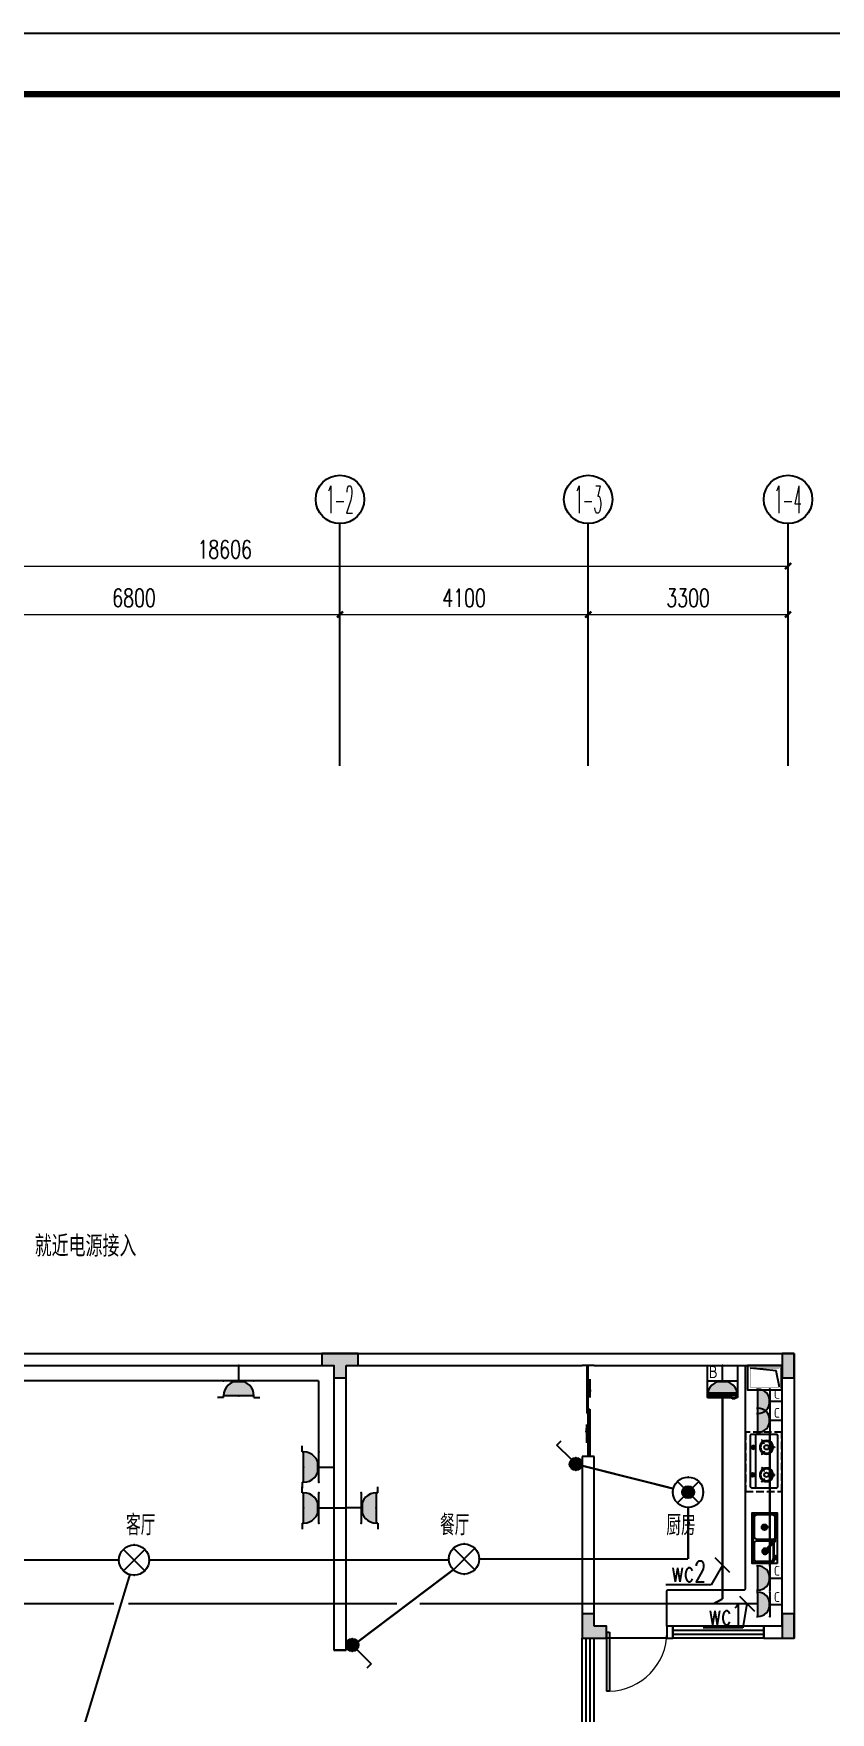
# Model space of a CAD drawing. Extents: x -7085 to 604621, y -1107727 to 606871.
# Drawn here: x 59208 to 72367, y 460332 to 488048 of the extents above; entities that cross this region are included whole.
import ezdxf
from ezdxf.enums import TextEntityAlignment as Align

# ---------------------------------------------------------------- set-up
doc = ezdxf.new("R2010")
doc.units = 0
doc.header["$LTSCALE"] = 1000
doc.header["$MEASUREMENT"] = 0
doc.linetypes.add('DASH', pattern=[0.35, 0.25, -0.1])
for name, color, linetype in [('A-DOOR', 141, 'Continuous'), ('A-FLOR-SPCL', 223, 'Continuous'), ('A-WALL-BRIC', 41, 'Continuous'), ('A-WALL-SURF', 253, 'Continuous'), ('AXIS', 3, 'Continuous'), ('AXIS_TEXT', 7, 'Continuous'), ('CURTWALL', 4, 'Continuous'), ('DIM-插座', 3, 'Continuous'), ('EQUIP-插座', 3, 'Continuous'), ('EQUIP-照明', 3, 'Continuous'), ('G_COL_墙柱_', 4, 'Continuous'), ('PUB_DIM', 3, 'Continuous'), ('PUB_TEXT', 7, 'Continuous'), ('TEL_TEXT', 7, 'Continuous'), ('TEL_TITLE', 7, 'Continuous'), ('WIRE-插座', 5, 'Continuous'), ('WIRE-照明', 1, 'Continuous')]:
    doc.layers.add(name, color=color, linetype=linetype)
doc.layers.add('建筑底图', color=8, linetype='Continuous', lineweight=5)
doc.styles.add('_TCH_AXIS', font='COMPLEX', dxfattribs={"bigfont": 'GBCBIG'})
doc.styles.add('_TCH_DIM', font='SIMPLEX', dxfattribs={"bigfont": 'GBCBIG'})
doc.styles.add('_TCH_DIM_T3', font='SIMPLEX', dxfattribs={"width": 0.705882, "bigfont": 'GBCBIG'})
doc.styles.add('_TEL_ATTDEF', font='GBENOR', dxfattribs={"width": 0.8, "height": 3, "bigfont": 'GBCBIG'})
doc.styles.add('_TEL_DIM', font='SIMPLEX', dxfattribs={"width": 0.8, "height": 3.5, "bigfont": 'HZTXT'})
doc.styles.add('COMPLEX', font='COMPLEX')
doc.styles.get("Standard").update_dxf_attribs({"font": 'gbenor.shx', "bigfont": 'gbcbig.shx'})
doc.dimstyles.new('_TCH_ARCH&&100', dxfattribs={"dimtxt": 297.5, "dimasz": 100, "dimexe": 250, "dimexo": 300, "dimgap": 126.25, "dimtad": 1, "dimdec": 0, "dimzin": 0, "dimdsep": 46, "dimtxsty": '_TCH_DIM_T3', "dimblk": 'ARCHTICK', "dimcen": 0.09, "dimclrt": 7, "dimazin": 2, "dimtfac": 1, "dimtdec": 0, "dimtix": 1, "dimtmove": 2, "dimatfit": 3, "dimfxl": 0, "dimtolj": 1, "dimtzin": 0, "dimarcsym": 0})

# ---------------------------------------------------------------- blocks, each defined once
blk = doc.blocks.new('bingx')
at = {"layer": 'A-FLOR-SPCL', "color": 0}
for p, q in [((33935, 58839), (33435, 58839)), ((33435, 58839), (33435, 58323)), ((33935, 58323), (33935, 58839)), ((33935, 58387), (33435, 58387)), ((33935, 58377), (33435, 58377)), ((33451, 58308), (33473, 58308)), ((33527, 58308), (33473, 58308)), ((33473, 58308), (33473, 58289)), ((33473, 58289), (33527, 58289)), ((33527, 58308), (33919, 58308)), ((33527, 58289), (33527, 58308))]:
    blk.add_line(p, q, dxfattribs=at)
for centre, start_param, end_param in [((33451, 58323), 3.141593, 4.712389), ((33919, 58323), 4.712389, 6.283185)]:
    blk.add_ellipse(centre, major_axis=(16.1, 0), ratio=0.913255, start_param=start_param, end_param=end_param, dxfattribs=at)
blk = doc.blocks.new('$plan$00002790')
at = {"layer": 'A-FLOR-SPCL', "color": 0}
for p, q in [((-299, -224), (-347, -260)), ((-347, -260), (-339, -270)), ((-339, -270), (-291, -234)), ((-291, -234), (-299, -224)), ((-236, -115), (-236, -56)), ((-236, -56), (-223, -56)), ((-223, -115), (-236, -115)), ((-223, -56), (-223, -115)), ((-163, -234), (-155, -224)), ((-115, -270), (-163, -234)), ((-155, -224), (-107, -260)), ((-107, -260), (-115, -270)), ((155, -224), (107, -260)), ((107, -260), (115, -270)), ((115, -270), (163, -234)), ((163, -234), (155, -224)), ((223, -56), (223, -115)), ((236, -56), (223, -56)), ((223, -115), (236, -115)), ((236, -115), (236, -56)), ((291, -234), (299, -224)), ((339, -270), (291, -234)), ((299, -224), (347, -260)), ((347, -260), (339, -270)), ((-440, -372), (440, -372)), ((-232, -383), (-232, -442)), ((-232, -383), (-222, -383)), ((-232, -442), (-222, -442)), ((-222, -383), (-222, -442)), ((222, -383), (222, -442)), ((232, -383), (222, -383)), ((232, -442), (222, -442)), ((232, -383), (232, -442))]:
    blk.add_line(p, q, dxfattribs=at)
blk.add_lwpolyline([(-418, 0, 0.414184), (-440, -22), (-440, -438, 0.417398), (-418, -460), (418, -460, 0.411037), (440, -438), (440, -22, 0.417398), (418, 0)], format="xyb", close=True, dxfattribs=at)
for centre, major_axis, start_param, end_param in [((-227, -189), (-112, 0), -1.493739, 0.51036), ((-227, -189), (97.8, 0), 1.659116, 3.631487), ((-227, -189), (112, 0), 3.767861, 5.65693), ((-227, -189), (97.8, 0), 3.76446, 5.660331), ((-227, -189), (-112, 0), 2.631246, 4.673899), ((-227, -189), (-97.8, 0), 2.651711, 4.668282), ((227, -189), (112, 0), 1.609286, 3.651939), ((227, -189), (97.8, 0), 1.614903, 3.631474), ((227, -189), (-112, 0), 0.626255, 2.515324), ((227, -189), (-97.8, 0), 0.622854, 2.518725), ((227, -189), (112, 0), -0.51036, 1.493739), ((227, -189), (-97.8, 0), 2.651698, 4.624069), ((-227, -412), (-28.2, 0), -1.392339, 1.392339), ((-227, -412), (28.2, 0), -1.392339, 1.392339), ((227, -412), (-28.2, 0), -1.392339, 1.392339), ((227, -412), (28.2, 0), -1.392339, 1.392339)]:
    blk.add_ellipse(centre, major_axis=major_axis, ratio=0.9892, start_param=start_param, end_param=end_param, dxfattribs=at)
for centre in [(-227, -189), (227, -189)]:
    blk.add_ellipse(centre, major_axis=(36.6, 0), ratio=0.9892, dxfattribs=at)
blk = doc.blocks.new('A$C3F1816BB')
at = {"layer": 'A-FLOR-SPCL', "color": 0}
blk.add_lwpolyline([(400, 0), (0, 0), (0, 570), (400, 570)], close=True, dxfattribs=at)
blk.add_lwpolyline([(400, 0), (0, 0), (0, 570), (400, 570)], close=True, dxfattribs=at)
at = {"layer": 'A-FLOR-SPCL', "color": 0, "const_width": 3}
for points in [[(370, 30), (30, 30), (30, 540), (370, 540)], [(357, 43), (43, 43), (43, 527), (357, 527)]]:
    blk.add_lwpolyline(points, close=True, dxfattribs=at)
at = {"layer": 'A-FLOR-SPCL', "color": 0}
blk.add_lwpolyline([(357, 43), (85, 94), (43, 527)], dxfattribs=at)
blk = doc.blocks.new('$plan$00002764')
at = {"layer": 'A-FLOR-SPCL', "color": 0}
for p, q in [((-399, -34), (-399, -376)), ((-384, -77), (-384, -333)), ((-19, -15), (-380, -15)), ((-24, -30), (-337, -30)), ((-192, -205), (-218, -205)), ((-188, -197), (-207, -178)), ((-188, -213), (-207, -232)), ((-180, -194), (-180, -167)), ((-180, -216), (-180, -243)), ((-172, -197), (-153, -178)), ((-172, -213), (-153, -232)), ((-169, -205), (-142, -205)), ((14, -333), (14, -68)), ((49, -117), (49, -331)), ((57, -63), (140, -140)), ((62, -44), (153, -128)), ((73, -54), (380, -54)), ((97, -64), (336, -64)), ((140, -140), (166, -171)), ((153, -128), (179, -160)), ((205, -197), (178, -197)), ((209, -189), (189, -169)), ((209, -205), (189, -224)), ((217, -185), (217, -158)), ((217, -209), (217, -236)), ((225, -189), (245, -169)), ((225, -205), (245, -224)), ((229, -197), (256, -197)), ((384, -112), (384, -331)), ((399, -376), (399, -73)), ((-380, -395), (380, -395)), ((-337, -380), (-33, -380)), ((97, -380), (336, -380))]:
    blk.add_line(p, q, dxfattribs=at)
blk.add_lwpolyline([(420, 0), (420, -410), (-420, -410), (-420, 0)], close=True, dxfattribs=at)
for centre, radius in [((-180, -205), 47.4), ((-180, -205), 37.9), ((-180, -205), 11.4), ((-180, -205), 9.47), ((217, -197), 39), ((217, -197), 11.7), ((217, -197), 9.74), ((300, -33), 14.6), ((340, -33), 14.6), ((340, -33), 11.7)]:
    blk.add_circle(centre, radius, dxfattribs=at)
for centre, radius, start, end in [((-380, -34), 19.5, 90, 180), ((-337, -77), 47.4, 90, 180), ((-24, -68), 37.9, 0, 90), ((-19, -63), 47.9, 15.825, 90.3932), ((46, -45), 19.7, 193.8633, 246.4761), ((46, -41), 16.3, 320.1188, 229.3606), ((46, -41), 13.4, 0, 195.0902), ((97, -112), 48.7, 126.6201, 147.04), ((97, -112), 48.7, 90, 104.2362), ((172, -166), 8.77, 218.6453, 38.6453), ((217, -197), 48.7, 152.2868, 137.5954), ((336, -112), 48.7, 0, 90), ((380, -73), 19.5, 0, 90), ((-380, -376), 19.5, 180, 270), ((-337, -333), 47.4, 180, 270), ((-33, -333), 47.4, 270, 0), ((97, -331), 48.7, 180, 270), ((336, -331), 48.7, 270, 0), ((380, -376), 19.5, 270, 0)]:
    blk.add_arc(centre, radius, start, end, dxfattribs=at)
for points, knots in [([(33, -44), (34, -50), (38, -64), (47, -87), (43, -112), (52, -121), (54, -122)], [0, 0, 0, 0, 16.946905, 44.458897, 75.512378, 81.961033, 81.961033, 81.961033, 81.961033]), ([(59, -41), (59, -47), (58, -62), (54, -86), (63, -110), (55, -121), (54, -122)], [0, 0, 0, 0, 17.877382, 45.389375, 76.442856, 82.891511, 82.891511, 82.891511, 82.891511])]:
    blk.add_open_spline(points, degree=3, knots=knots, dxfattribs=at)
blk = doc.blocks.new('COL')
at = {"layer": 'A-WALL-SURF'}
for points in [[(-14, -141), (-168, -268), (-295, -114), (14, 141), (268, -168), (114, -295)], [(1903, -2150), (1712, -1918), (1558, -2046), (1808, -2350), (2203, -2350), (2203, -2150)], [(6162, -2350), (6162, -2550), (6362, -2550), (6362, -2150), (5962, -2150), (5962, -2350)], [(1739, -3679), (1784, -3383), (1586, -3353), (1527, -3738), (1775, -4038), (1929, -3911)], [(-4769, -3804), (-5078, -4059), (-4823, -4367), (-4669, -4240), (-4796, -4086), (-4642, -3959)], [(-2442, -6940), (-2288, -6813), (-2161, -6967), (-2315, -7094), (-2188, -7249), (-2342, -7376), (-2596, -7067)], [(4162, -8937), (4362, -8937), (4362, -9837), (4162, -9837)], [(-279, -9563), (-124, -9436), (-252, -9282), (-406, -9409), (-533, -9254), (-688, -9382), (-433, -9690)], [(6362, -10950), (6362, -10750), (6162, -10750), (6162, -11150), (6562, -11150), (6562, -10950)], [(13162, -11150), (13362, -11150), (13362, -10950), (12762, -10950), (12762, -11150), (12962, -11150), (12962, -11350), (13162, -11350)], [(20562, -10950), (20362, -10950), (20362, -11350), (20562, -11350)], [(1757, -12032), (1912, -11904), (1784, -11750), (1630, -11877), (1503, -11723), (1349, -11850), (1603, -12159)], [(17262, -15450), (17262, -15250), (17062, -15250), (17062, -15650), (17462, -15650), (17462, -15450)], [(20562, -15250), (20362, -15250), (20362, -15650), (20562, -15650)], [(6054, -17241), (5900, -17368), (6215, -17750), (6615, -17750), (6615, -17550), (6309, -17550)], [(12962, -17350), (12962, -17750), (13362, -17750), (13362, -17550), (13162, -17550), (13162, -17350)]]:
    blk.add_hatch(color=0, dxfattribs=at).paths.add_polyline_path(points)
at = {"layer": 'G_COL_墙柱_', "color": 0}
for points in [[(-14, -141), (-168, -268), (-295, -114), (14, 141), (268, -168), (114, -295), (-14, -141)], [(1739, -3679), (1784, -3383), (1586, -3353), (1527, -3738), (1775, -4038), (1929, -3911), (1739, -3679)]]:
    blk.add_lwpolyline(points, dxfattribs=at)
at = {"layer": 'G_COL_墙柱_', "color": 0, "extrusion": (0, 0, -1)}
blk.add_lwpolyline([(-1903, -2150), (-1712, -1918), (-1558, -2046), (-1808, -2350), (-2203, -2350), (-2203, -2150)], close=True, dxfattribs=at)
at = {"layer": 'G_COL_墙柱_', "color": 0}
for points in [[(6162, -2350), (6162, -2550), (6362, -2550), (6362, -2150), (5962, -2150), (5962, -2350)], [(-4769, -3804), (-5078, -4059), (-4823, -4367), (-4669, -4240), (-4796, -4086), (-4642, -3959)], [(-2442, -6940), (-2288, -6813), (-2161, -6967), (-2315, -7094), (-2188, -7249), (-2342, -7376), (-2596, -7067), (-2442, -6940)], [(4162, -8937), (4362, -8937), (4362, -9837), (4162, -9837)], [(-279, -9563), (-124, -9436), (-252, -9282), (-406, -9409), (-533, -9254), (-688, -9382), (-433, -9690), (-279, -9563)], [(6362, -10950), (6362, -10750), (6162, -10750), (6162, -11150), (6562, -11150), (6562, -10950)], [(13162, -11150), (13362, -11150), (13362, -10950), (12762, -10950), (12762, -11150), (12962, -11150), (12962, -11350), (13162, -11350)], [(20562, -10950), (20362, -10950), (20362, -11350), (20562, -11350)], [(1757, -12032), (1912, -11904), (1784, -11750), (1630, -11877), (1503, -11723), (1349, -11850), (1603, -12159), (1757, -12032)], [(17262, -15450), (17262, -15250), (17062, -15250), (17062, -15650), (17462, -15650), (17462, -15450)], [(20562, -15250), (20362, -15250), (20362, -15650), (20562, -15650)], [(6054, -17241), (5900, -17368), (6215, -17750), (6615, -17750), (6615, -17550), (6309, -17550)], [(12962, -17350), (12962, -17750), (13362, -17750), (13362, -17550), (13162, -17550), (13162, -17350)]]:
    blk.add_lwpolyline(points, close=True, dxfattribs=at)
blk = doc.blocks.new('_AXISO')
blk.add_circle((0, 0), 0.5)
at = {"layer": 'AXIS_TEXT', "style": 'COMPLEX', "width": 1.041667}
blk.add_attdef('A', text='', height=0.56, dxfattribs=at).set_placement((-0.25, -0.28), (0.25, -0.28), align=Align.FIT)
blk = doc.blocks.new('$DorLib2D$00000001')
at = {"color": 0}
for p, q in [((0.45, 0.975), (0.5, 0.975)), ((0.45, 0), (0.45, 0.975)), ((0.5, 0), (0.5, 0.975)), ((0.5, 0), (0.45, 0))]:
    blk.add_line(p, q, dxfattribs=at)
at = {"color": 0, "lineweight": 13}
blk.add_arc((0.475, 0), 0.975, 91.4693, 180, dxfattribs=at)
blk = doc.blocks.new('$WINLIB2D$00000001')
at = {"color": 0}
for points in [[(-0.5, 0.5), (-0.5, -0.5)], [(-0.5, 0.5), (0.5, 0.5)], [(0.5, -0.5), (0.5, 0.5)], [(0.5, 0.167), (-0.5, 0.167)], [(0.5, -0.167), (-0.5, -0.167)], [(-0.5, -0.5), (0.5, -0.5)]]:
    blk.add_lwpolyline(points, dxfattribs=at)
blk = doc.blocks.new('$DorLib2D$00000131')
at = {"color": 0, "linetype": 'Continuous'}
for p, q in [((0.15, 0.125), (0.232, 0.197)), ((0.232, 0.197), (0.232, 0.125)), ((-0.5, 0.125), (-0.5, 0)), ((0.019, 0.125), (-0.5, 0.125)), ((-0.5, 0), (0.019, 0)), ((-0.024, 0), (0.5, 0)), ((-0.024, -0.125), (-0.024, 0)), ((0.019, 0), (0.019, 0.125)), ((0.35, 0.125), (0.15, 0.125)), ((0.5, 0), (0.5, -0.125)), ((-0.35, -0.125), (-0.15, -0.125)), ((-0.232, -0.197), (-0.232, -0.125)), ((-0.15, -0.125), (-0.232, -0.197)), ((0.5, -0.125), (-0.024, -0.125))]:
    blk.add_line(p, q, dxfattribs=at)
blk = doc.blocks.new('_ArchTick')
at = {"color": 0, "linetype": 'ByBlock', "const_width": 0.4}
blk.add_lwpolyline([(-0.5, -0.5), (0.5, 0.5)], dxfattribs=at)
blk = doc.blocks.new('*D1621')
at = {"layer": 'Defpoints', "color": 0}
for p in [(64267, 478457), (57467, 475957), (64267, 475957)]:
    blk.add_point(p, dxfattribs=at)
at = {"layer": 'PUB_DIM', "color": 0, "lineweight": -2}
for p, q in [((57467, 476257), (57467, 478707)), ((64267, 476257), (64267, 478707)), ((57467, 478457), (64267, 478457))]:
    blk.add_line(p, q, dxfattribs=at)
at = {"layer": 'PUB_DIM', "color": 0, "lineweight": -2, "xscale": 100, "yscale": 100, "zscale": 100, "rotation": 180}
blk.add_blockref('_ArchTick', (57467, 478457), dxfattribs=at)
at = {"layer": 'PUB_DIM', "color": 0, "lineweight": -2, "xscale": 100, "yscale": 100, "zscale": 100}
blk.add_blockref('_ArchTick', (64267, 478457), dxfattribs=at)
at = {"layer": 'PUB_DIM', "color": 7, "insert": (60867, 478732), "char_height": 297.5, "attachment_point": 5, "style": '_TCH_DIM_T3'}
blk.add_mtext('\\A1;6800', dxfattribs=at)
blk = doc.blocks.new('*D1622')
at = {"layer": 'Defpoints', "color": 0}
for p in [(68367, 478457), (64267, 475957), (68367, 475957)]:
    blk.add_point(p, dxfattribs=at)
at = {"layer": 'PUB_DIM', "color": 0, "lineweight": -2}
for p, q in [((64267, 476257), (64267, 478707)), ((68367, 476257), (68367, 478707)), ((64267, 478457), (68367, 478457))]:
    blk.add_line(p, q, dxfattribs=at)
at = {"layer": 'PUB_DIM', "color": 0, "lineweight": -2, "xscale": 100, "yscale": 100, "zscale": 100, "rotation": 180}
blk.add_blockref('_ArchTick', (64267, 478457), dxfattribs=at)
at = {"layer": 'PUB_DIM', "color": 0, "lineweight": -2, "xscale": 100, "yscale": 100, "zscale": 100}
blk.add_blockref('_ArchTick', (68367, 478457), dxfattribs=at)
at = {"layer": 'PUB_DIM', "color": 7, "insert": (66317, 478732), "char_height": 297.5, "attachment_point": 5, "style": '_TCH_DIM_T3'}
blk.add_mtext('\\A1;4100', dxfattribs=at)
blk = doc.blocks.new('*D1623')
at = {"layer": 'Defpoints', "color": 0}
for p in [(71667, 478457), (68367, 475957), (71667, 475957)]:
    blk.add_point(p, dxfattribs=at)
at = {"layer": 'PUB_DIM', "color": 0, "lineweight": -2}
for p, q in [((68367, 476257), (68367, 478707)), ((71667, 476257), (71667, 478707)), ((68367, 478457), (71667, 478457))]:
    blk.add_line(p, q, dxfattribs=at)
at = {"layer": 'PUB_DIM', "color": 0, "lineweight": -2, "xscale": 100, "yscale": 100, "zscale": 100, "rotation": 180}
blk.add_blockref('_ArchTick', (68367, 478457), dxfattribs=at)
at = {"layer": 'PUB_DIM', "color": 0, "lineweight": -2, "xscale": 100, "yscale": 100, "zscale": 100}
blk.add_blockref('_ArchTick', (71667, 478457), dxfattribs=at)
at = {"layer": 'PUB_DIM', "color": 7, "insert": (70017, 478732), "char_height": 297.5, "attachment_point": 5, "style": '_TCH_DIM_T3'}
blk.add_mtext('\\A1;3300', dxfattribs=at)
blk = doc.blocks.new('*D1624')
at = {"layer": 'Defpoints', "color": 0}
for p in [(71667, 479257), (53061, 475957), (71667, 475957)]:
    blk.add_point(p, dxfattribs=at)
at = {"layer": 'PUB_DIM', "color": 0, "lineweight": -2}
for p, q in [((53061, 476257), (53061, 479507)), ((71667, 476257), (71667, 479507)), ((53061, 479257), (71667, 479257))]:
    blk.add_line(p, q, dxfattribs=at)
at = {"layer": 'PUB_DIM', "color": 0, "lineweight": -2, "xscale": 100, "yscale": 100, "zscale": 100, "rotation": 180}
blk.add_blockref('_ArchTick', (53061, 479257), dxfattribs=at)
at = {"layer": 'PUB_DIM', "color": 0, "lineweight": -2, "xscale": 100, "yscale": 100, "zscale": 100}
blk.add_blockref('_ArchTick', (71667, 479257), dxfattribs=at)
at = {"layer": 'PUB_DIM', "color": 7, "insert": (62364, 479532), "char_height": 297.5, "attachment_point": 5, "style": '_TCH_DIM_T3'}
blk.add_mtext('\\A1;18606', dxfattribs=at)
blk = doc.blocks.new('$equip$00002828')
for p, q in [((0.354, 0.354), (-0.354, -0.354)), ((-0.354, 0.354), (0.354, -0.354))]:
    blk.add_line(p, q)
at = {"const_width": 0.04}
blk.add_lwpolyline([(0.5, 0, -1), (-0.5, 0, -1), (0.5, 0, 1)], format="xyb", dxfattribs=at)
for radius in [0.5, 0.2]:
    blk.add_circle((0, 0), radius)
for p in [(-0.5, 0), (0, 0.5), (0.5, 0), (0, -0.5)]:
    blk.add_point(p)
for points in [[(-0.173, 0.1), (0.173, 0.1), (-0.2, 0), (0.2, 0)], [(-0.173, -0.1), (0.173, -0.1), (-0.2, 0), (0.2, 0)], [(-0.1, 0.173), (0.1, 0.173), (-0.173, 0.1), (0.173, 0.1)], [(0, 0.2), (0, 0.2), (-0.1, 0.173), (0.1, 0.173)], [(-0.1, -0.173), (0.1, -0.173), (-0.173, -0.1), (0.173, -0.1)], [(0, -0.2), (0, -0.2), (-0.1, -0.173), (0.1, -0.173)]]:
    blk.add_solid(points)
at = {"color": 7, "style": '_TEL_DIM', "flags": 1}
for tag in ['A', 'REMARK']:
    blk.add_attdef(tag, text='', height=0.00002, dxfattribs=at).set_placement((0, 0), align=Align.MIDDLE_CENTER)
blk = doc.blocks.new('$equip$00002539')
for p, q in [((-0.354, 0.354), (0.354, -0.354)), ((0.354, 0.354), (-0.354, -0.354))]:
    blk.add_line(p, q)
at = {"const_width": 0.04}
blk.add_lwpolyline([(-0.5, 0, 1), (0.5, 0, 1), (-0.5, 0, 0.911406)], format="xyb", dxfattribs=at)
blk.add_circle((0, 0), 0.5)
for p in [(-0.5, 0), (0, 0.5), (0.5, 0), (0, -0.5)]:
    blk.add_point(p)
at = {"color": 7, "style": '_TEL_DIM', "flags": 1}
blk.add_attdef('A', text='', height=0.00002, dxfattribs=at).set_placement((0, 0), align=Align.MIDDLE_CENTER)
blk = doc.blocks.new('$equip$00001764')
for p, q in [((-0.5, 1.05), (-0.5, 1)), ((-0.5, 1), (0.5, 1)), ((0.5, 1.05), (0.5, 1)), ((0.5, 0.5), (-0.5, 0.5)), ((0, 0.5), (0, 0))]:
    blk.add_line(p, q)
blk.add_arc((0, 1), 0.5, 180, 0)
for p in [(-0.5, 0.5), (0, 0), (0.5, 0.5)]:
    blk.add_point(p)
for points in [[(0.433, 0.75), (-0.433, 0.75), (0.5, 1), (-0.5, 1)], [(0.25, 0.567), (-0.25, 0.567), (0.433, 0.75), (-0.433, 0.75)], [(0, 0.5), (0, 0.5), (0.25, 0.567), (-0.25, 0.567)]]:
    blk.add_solid(points)
at = {"color": 7, "style": '_TEL_DIM'}
blk.add_attdef('$TEXT$', text='', height=0.4, dxfattribs=at).set_placement((0.303, 0.211), align=Align.MIDDLE_CENTER)
at = {"color": 7, "style": '_TEL_DIM', "flags": 1}
blk.add_attdef('A', text='', height=0.00002, dxfattribs=at).set_placement((0, 0), align=Align.MIDDLE_CENTER)
blk = doc.blocks.new('$equip$00001962')
for p, q in [((0.147, 0.356), (0.625, 0.833)), ((0.625, 0.833), (0.766, 0.692))]:
    blk.add_line(p, q)
blk.add_circle((0, 0.208), 0.208)
for p in [(-0.208, 0.208), (0, 0.417), (0, 0), (0.208, 0.208)]:
    blk.add_point(p)
for points in [[(-0.18, 0.313), (0.18, 0.313), (-0.208, 0.208), (0.208, 0.208)], [(-0.18, 0.104), (0.18, 0.104), (-0.208, 0.208), (0.208, 0.208)], [(-0.104, 0.389), (0.104, 0.389), (-0.18, 0.313), (0.18, 0.313)], [(-0.104, 0.028), (0.104, 0.028), (-0.18, 0.104), (0.18, 0.104)], [(0, 0.417), (0, 0.417), (-0.104, 0.389), (0.104, 0.389)], [(0, 0), (0, 0), (-0.104, 0.028), (0.104, 0.028)]]:
    blk.add_solid(points)
at = {"layer": 'TEL_TEXT', "style": '_TEL_DIM', "flags": 1}
blk.add_attdef('A', text='', height=0.00002, dxfattribs=at).set_placement((0, 0), align=Align.MIDDLE_CENTER)
blk = doc.blocks.new('$equip$00001240')
for p, q in [((-0.5, 1.05), (-0.7, 1.05)), ((-0.5, 1.05), (-0.5, 1)), ((-0.5, 1), (0.5, 1)), ((0.5, 1.05), (0.7, 1.05)), ((0.5, 1.05), (0.5, 1)), ((-0.5, 0.5), (0.5, 0.5)), ((0, 0.5), (0, 0))]:
    blk.add_line(p, q)
blk.add_arc((0, 1), 0.5, 180, 0)
for points in [[(0.433, 0.75), (-0.433, 0.75), (0.5, 1), (-0.5, 1)], [(0.25, 0.567), (-0.25, 0.567), (0.433, 0.75), (-0.433, 0.75)], [(0, 0.5), (0, 0.5), (0.25, 0.567), (-0.25, 0.567)]]:
    blk.add_solid(points)
at = {"layer": 'EQUIP-照明'}
for p in [(0, 1), (-0.5, 0.5), (0, 0), (0.5, 0.5)]:
    blk.add_point(p, dxfattribs=at)
at = {"layer": 'EQUIP-照明', "flags": 9}
blk.add_attdef('A', (0, 0), '', height=0.00002, dxfattribs=at)
blk = doc.blocks.new('1C')
at = {"color": 8}
blk.add_lwpolyline([(69667.5, 461757.3), (71567.5, 461757.3), (71567.5, 466057.3), (68467.5, 466057.3)], dxfattribs=at)
at = {"layer": 'A-DOOR', "color": 8}
blk.add_line((69667.5, 461557.3), (68667.5, 461557.3), dxfattribs=at)
at = {"layer": 'A-DOOR', "color": 8, "linetype": 'DASH'}
blk.add_line((64367.5, 461357.3), (64167.5, 461357.3), dxfattribs=at)
at = {"layer": 'A-FLOR-SPCL', "color": 8}
blk.add_lwpolyline([(69667.5, 461757.3), (69667.5, 462337.3, -0.4142136), (69687.5, 462357.3), (70947.5, 462357.3, 0.4142136), (70967.5, 462377.3), (70967.5, 466057.3), (70967.5, 466057.3)], format="xyb", dxfattribs=at)
at = {"layer": 'A-FLOR-SPCL', "color": 8, "linetype": 'DASH', "ltscale": 0.5}
blk.add_lwpolyline([(70967.5, 463979.3), (71567.5, 463979.3), (71567.5, 464959.3), (70967.5, 464959.3)], close=True, dxfattribs=at)
at = {"layer": 'A-WALL-BRIC', "color": 8}
for p, q in [((57567.5, 466257.3), (64267.5, 466257.3)), ((64267.5, 466257.3), (68367.5, 466257.3)), ((68367.5, 466257.3), (71767.5, 466257.3)), ((71767.5, 466257.3), (71767.5, 461557.3)), ((57367.5, 466057.3), (64167.5, 466057.3)), ((64167.5, 466057.3), (64167.5, 461357.3)), ((64367.5, 466057.3), (68267.5, 466057.3)), ((64367.5, 461357.3), (64367.5, 466057.3)), ((68467.5, 466057.3), (68267.5, 466057.3)), ((68467.5, 466057.3), (71567.5, 466057.3)), ((71567.5, 466057.3), (71567.5, 461757.3)), ((68467.5, 464557.3), (68267.5, 464557.3)), ((68267.5, 464557.3), (68267.5, 461557.3)), ((68467.5, 461757.3), (68467.5, 464557.3)), ((68667.5, 461757.3), (68467.5, 461757.3)), ((68667.5, 461557.3), (68667.5, 461757.3)), ((69767.5, 461757.3), (69667.5, 461757.3)), ((69667.5, 461757.3), (69667.5, 461557.3)), ((69767.5, 461557.3), (69767.5, 461757.3)), ((71567.5, 461757.3), (71267.5, 461757.3)), ((71267.5, 461757.3), (71267.5, 461557.3)), ((68267.5, 461557.3), (68667.5, 461557.3)), ((69667.5, 461557.3), (69767.5, 461557.3)), ((71267.5, 461557.3), (71767.5, 461557.3)), ((64167.5, 461357.3), (64367.5, 461357.3))]:
    blk.add_line(p, q, dxfattribs=at)
at = {"layer": 'AXIS', "color": 8}
for p, q in [((64267.5, 475957.3), (64267.5, 479957.3)), ((68367.5, 475957.3), (68367.5, 479957.3)), ((71667.5, 475957.3), (71667.5, 479957.3))]:
    blk.add_line(p, q, dxfattribs=at)
at = {"layer": 'CURTWALL', "color": 8}
for p, q in [((68267.5, 459657.3), (68267.5, 461557.3)), ((68334.2, 459590.6), (68334.2, 461557.3)), ((68400.8, 459524), (68400.8, 461557.3)), ((68467.5, 459457.3), (68467.5, 461557.3))]:
    blk.add_line(p, q, dxfattribs=at)
at = {"layer": 'A-DOOR', "color": 8, "zscale": 200}
for name, p, xscale, yscale, rotation in [('$DorLib2D$00000131', (68367.5, 465307.3), 1500, -200, 90), ('$WINLIB2D$00000001', (70517.5, 461657.3), 1500, 200, 180), ('$DorLib2D$00000001', (69167.5, 461657.3), 1000, 1000, 180)]:
    blk.add_blockref(name, p, dxfattribs=dict(at, xscale=xscale, yscale=yscale, rotation=rotation))
at = {"layer": 'A-FLOR-SPCL', "color": 8, "linetype": 'Continuous', "xscale": -1}
for name, p, rotation in [('bingx', (104269.8, 407218.7), 359.9999999990642), ('A$C3F1816BB', (71567.5, 466057.3), 90)]:
    blk.add_blockref(name, p, dxfattribs=dict(at, rotation=rotation))
at = {"layer": 'A-FLOR-SPCL', "color": 8, "linetype": 'Continuous'}
for name, p, rotation in [('$plan$00002790', (71500.2, 464481.3), 270.0000000122282), ('$plan$00002764', (71485.8, 463208.2), 269.9985522702332)]:
    blk.add_blockref(name, p, dxfattribs=dict(at, rotation=rotation))
at = {"layer": 'AXIS', "color": 8}
ref = blk.add_blockref('_AXISO', (64267.5, 480357.3), dxfattribs=dict(at, xscale=800, yscale=800, zscale=800))
ref.add_attrib('A', '1-2', dxfattribs={"layer": 'AXIS_TEXT', "color": 8, "height": 452.55, "style": '_TCH_AXIS', "width": 0.381818}).set_placement((64041.2, 480131), (64493.8, 480131), align=Align.FIT)
ref = blk.add_blockref('_AXISO', (68367.5, 480357.3), dxfattribs=dict(at, xscale=800, yscale=800, zscale=800))
ref.add_attrib('A', '1-3', dxfattribs={"layer": 'AXIS_TEXT', "color": 8, "height": 452.55, "style": '_TCH_AXIS', "width": 0.381818}).set_placement((68141.2, 480131), (68593.8, 480131), align=Align.FIT)
ref = blk.add_blockref('_AXISO', (71667.5, 480357.3), dxfattribs=dict(at, xscale=800, yscale=800, zscale=800))
ref.add_attrib('A', '1-4', dxfattribs={"layer": 'AXIS_TEXT', "color": 8, "height": 452.55, "style": '_TCH_AXIS', "width": 0.368421}).set_placement((71441.2, 480131), (71893.8, 480131), align=Align.FIT)
at = {"layer": 'G_COL_墙柱_', "color": 8}
blk.add_blockref('COL', (51205.8, 477207), dxfattribs=at)
at = {"layer": 'PUB_TEXT', "color": 8, "style": '_TCH_DIM'}
for s, p in [('客厅', (60733.7, 463256)), ('餐厅', (65920.3, 463256)), ('厨房', (69658.1, 463256))]:
    blk.add_text(s, height=337.59, dxfattribs=at).set_placement(p)
at = {"layer": 'PUB_DIM', "color": 8}
for p1, p2, distance, picture, middle in [((53061.4, 475957.3), (71667.5, 475957.3), 3300, '*D1624', (62364.5, 479532.3)), ((57467.5, 475957.3), (64267.5, 475957.3), 2500, '*D1621', (60867.5, 478732.3)), ((64267.5, 475957.3), (68367.5, 475957.3), 2500, '*D1622', (66317.5, 478732.3)), ((68367.5, 475957.3), (71667.5, 475957.3), 2500, '*D1623', (70017.5, 478732.3))]:
    dim = blk.add_aligned_dim(p1=p1, p2=p2, distance=distance, dimstyle='_TCH_ARCH&&100', dxfattribs=at)
    dim.commit()
    dim.dimension.update_dxf_attribs({"geometry": picture, "text_midpoint": middle})

msp = doc.modelspace()

# ---------------------------------------------------------------- linework, layer by layer
at = {"layer": 'DIM-插座'}
for p, q in [((70708.7, 462639), (70461.2, 462886.5)), ((70864, 462251.6), (71111.5, 462004.1))]:
    msp.add_line(p, q, dxfattribs=at)
for points in [[(70585, 462762.7), (70398.6, 462436.4)], [(70398.6, 462436.4), (69647.6, 462436.4)], [(70987.7, 462127.9), (70919.9, 461726.5)], [(70919.9, 461726.5), (70264.9, 461726.5)]]:
    msp.add_lwpolyline(points, dxfattribs=at)
at = {"layer": 'TEL_TITLE', "color": 4}
msp.add_lwpolyline([(33764.1, 446048), (93164.1, 446048), (93164.1, 488048), (33764.1, 488048)], close=True, dxfattribs=at)
at = {"layer": 'TEL_TITLE', "color": 4, "const_width": 100}
msp.add_lwpolyline([(36264.1, 447048), (92164.1, 447048), (92164.1, 487048), (36264.1, 487048)], close=True, dxfattribs=at)
at = {"layer": 'WIRE-插座', "const_width": 35}
for points in [[(58940.4, 465807.3), (62346.9, 465807.3)], [(62846.9, 465807.3), (63917.5, 465807.3)], [(63917.5, 464632.1), (63917.5, 465807.3)], [(70585, 462205.1), (70585, 465557.3)], [(71367.5, 462749.6), (71367.5, 464959.3)], [(64167.5, 463707.3), (64367.5, 463707.3)], [(57265.2, 462127.9), (60535.5, 462127.9)], [(60770.6, 462127.9), (65211.1, 462127.9)], [(65584.6, 462127.9), (71167.5, 462127.9)], [(70440.2, 462127.9), (70585, 462205.1)]]:
    msp.add_lwpolyline(points, dxfattribs=at)
at = {"layer": 'WIRE-照明', "const_width": 35}
for points in [[(68264, 464405.6), (69774.4, 464025.7)], [(70017.5, 462865.1), (70017.5, 463717.1)], [(56321, 462846.8), (60617.5, 462846.8)], [(61117.5, 462846.8), (66068.2, 462846.5)], [(66567.5, 462865.1), (70017.5, 462865.1)], [(59967.5, 459865.6), (60798.2, 462606.6)], [(64561.9, 461497), (66140.7, 462688.4)]]:
    msp.add_lwpolyline(points, dxfattribs=at)

# ---------------------------------------------------------------- block references
at = {"layer": 'EQUIP-插座', "xscale": 500, "yscale": 500, "zscale": 500}
for p, rotation in [((62596.9, 466057.3), 180), ((64167.5, 464382.1), 90), ((64167.5, 463707.3), 90), ((64367.5, 463707.3), 270)]:
    msp.add_blockref('$equip$00001240', p, dxfattribs=dict(at, rotation=rotation))
at = {"layer": 'EQUIP-插座'}
ref = msp.add_blockref('$equip$00001764', (70585, 466057.3), dxfattribs=dict(at, xscale=500, yscale=500, zscale=500, rotation=180))
ref.add_attrib('$TEXT$', 'B', dxfattribs={"layer": '0', "color": 7, "height": 200, "style": '_TEL_ATTDEF'}).set_placement((70433.4, 465951.8), align=Align.MIDDLE_CENTER)
ref = msp.add_blockref('$equip$00001764', (71567.5, 465468), dxfattribs=dict(at, xscale=400, yscale=400, zscale=400, rotation=90))
ref.add_attrib('$TEXT$', 'C', dxfattribs={"layer": '0', "color": 7, "height": 160, "style": '_TEL_ATTDEF'}).set_placement((71483.1, 465589.3), align=Align.MIDDLE_CENTER)
ref = msp.add_blockref('$equip$00001764', (71567.5, 465155.2), dxfattribs=dict(at, xscale=400, yscale=400, zscale=400, rotation=90))
ref.add_attrib('$TEXT$', 'C', dxfattribs={"layer": '0', "color": 7, "height": 160, "style": '_TEL_ATTDEF'}).set_placement((71483.1, 465276.4), align=Align.MIDDLE_CENTER)
ref = msp.add_blockref('$equip$00001764', (71567.5, 462549.6), dxfattribs=dict(at, xscale=400, yscale=400, zscale=400, rotation=90))
ref.add_attrib('$TEXT$', 'C', dxfattribs={"layer": '0', "color": 7, "height": 160, "style": '_TEL_ATTDEF'}).set_placement((71483.1, 462670.8), align=Align.MIDDLE_CENTER)
ref = msp.add_blockref('$equip$00001764', (71567.5, 462115.4), dxfattribs=dict(at, xscale=400, yscale=400, zscale=400, rotation=90))
ref.add_attrib('$TEXT$', 'C', dxfattribs={"layer": '0', "color": 7, "height": 160, "style": '_TEL_ATTDEF'}).set_placement((71483.1, 462236.6), align=Align.MIDDLE_CENTER)
at = {"layer": 'EQUIP-照明', "xscale": 500, "yscale": 500, "zscale": 500}
for p, rotation in [((68267.5, 464432.5), 90), ((64367.5, 461444.9), 270)]:
    msp.add_blockref('$equip$00001962', p, dxfattribs=dict(at, rotation=rotation))
for name, p in [('$equip$00002828', (70017.5, 463967.1)), ('$equip$00002539', (60867.5, 462846.8)), ('$equip$00002539', (66317.5, 462865.1))]:
    msp.add_blockref(name, p, dxfattribs=at)
at = {"layer": '建筑底图'}
msp.add_blockref('1C', (0, 0), dxfattribs=at)

# ---------------------------------------------------------------- texts
at = {"layer": 'DIM-插座', "color": 7, "style": '_TEL_DIM', "width": 0.64}
for s, p in [('wc2', (69735.1, 462486.4)), ('wc1', (70352.4, 461776.5))]:
    msp.add_text(s, height=350, dxfattribs=at).set_placement(p)
at = {"layer": 'TEL_TEXT', "style": '_TEL_DIM', "width": 0.8}
msp.add_text('就近电源接入', height=350, dxfattribs=at).set_placement((59226.1, 467855.6))

doc.saveas('drawing.dxf')
